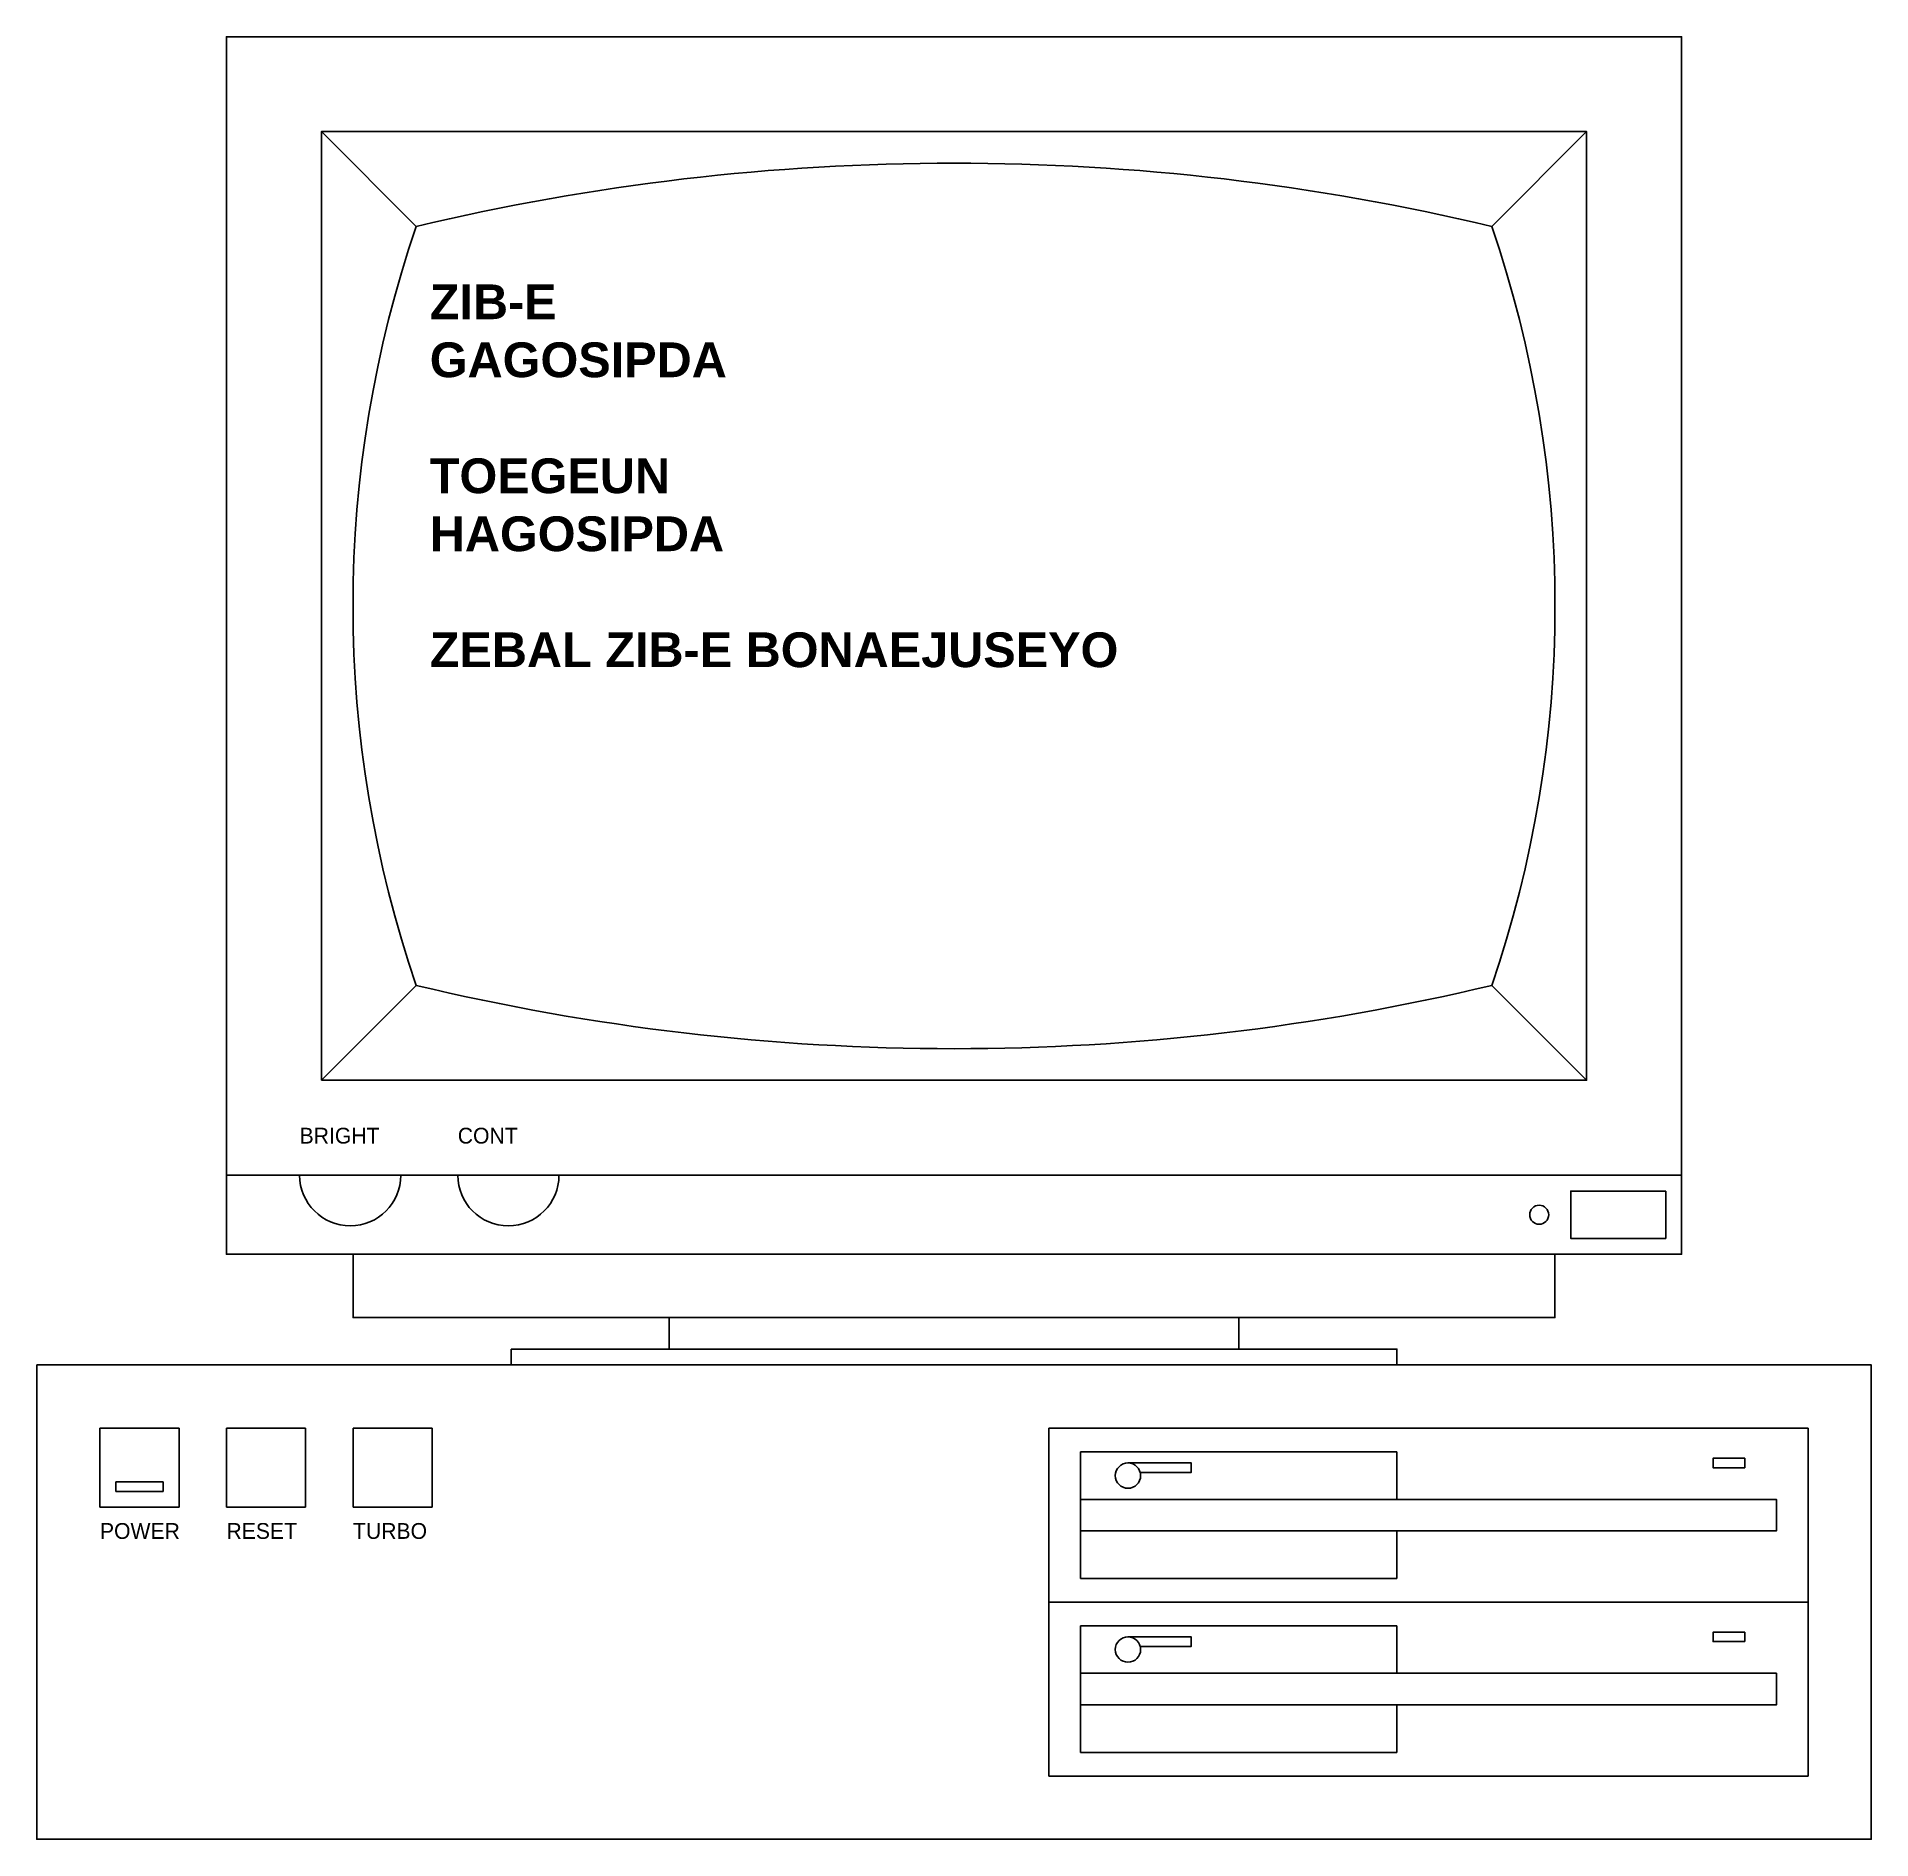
# Model space of a CAD drawing. Header units: millimetres. Extents: x -30 to 260, y -75 to 210.
import ezdxf

# ---------------------------------------------------------------- set-up
doc = ezdxf.new("R2010")
doc.units = ezdxf.units.MM

msp = doc.modelspace()

# ---------------------------------------------------------------- linework, layer by layer
for p, q in [((15, 195), (30, 180)), ((215, 195), (200, 180)), ((15, 45), (30, 60)), ((215, 45), (200, 60)), ((45, 0), (-30, 0)), ((185, 0), (260, 0)), ((-7.5, -10), (-20, -10)), ((-20, -10), (-20, -22.5)), ((-7.5, -22.5), (-7.5, -10)), ((12.5, -10), (0, -10)), ((0, -10), (0, -22.5)), ((12.5, -22.5), (12.5, -10)), ((32.5, -10), (20, -10)), ((20, -10), (20, -22.5)), ((32.5, -22.5), (32.5, -10)), ((130, -10), (250, -10)), ((130, -10), (130, -37.5)), ((250, -10), (250, -37.5)), ((135, -13.75), (185, -13.75)), ((135, -13.75), (135, -21.25)), ((185, -13.75), (185, -21.25)), ((-17.5, -18.5), (-10, -18.5)), ((-17.5, -18.5), (-17.5, -20)), ((-17.5, -20), (-10, -20)), ((-10, -20), (-10, -18.5)), ((-20, -22.5), (-7.5, -22.5)), ((0, -22.5), (12.5, -22.5)), ((20, -22.5), (32.5, -22.5)), ((190, -21.25), (135, -21.25)), ((135, -21.25), (135, -26.25)), ((135, -26.25), (135, -33.75)), ((185, -26.25), (185, -33.75)), ((190, -26.25), (245, -26.25)), ((185, -33.75), (135, -33.75)), ((130, -37.5), (250, -37.5)), ((130, -37.5), (130, -65)), ((250, -37.5), (250, -65)), ((135, -41.25), (185, -41.25)), ((135, -41.25), (135, -48.75)), ((185, -41.25), (185, -48.75)), ((190, -48.75), (135, -48.75)), ((135, -48.75), (135, -53.75)), ((135, -53.75), (135, -61.25)), ((185, -53.75), (185, -61.25)), ((190, -53.75), (245, -53.75)), ((185, -61.25), (135, -61.25)), ((250, -65), (130, -65))]:
    msp.add_line(p, q)
for points in [[(0, 30), (230, 30), (230, 210), (0, 210)], [(15, 45), (215, 45), (215, 195), (15, 195)], [(0, 30), (230, 30), (230, 17.5), (0, 17.5)], [(227.5, 27.5), (212.5, 27.5), (212.5, 20), (227.5, 20)], [(20, 17.5), (210, 17.5), (210, 7.5), (20, 7.5)], [(70, 7.5), (160, 7.5), (160, 2.5), (70, 2.5)], [(45, 2.5), (185, 2.5), (185, 0), (45, 0)], [(-30, 0), (260, 0), (260, -75), (-30, -75)], [(240, -16.25), (235, -16.25), (235, -14.75), (240, -14.75)], [(135, -21.25), (245, -21.25), (245, -26.25), (135, -26.25)], [(240, -43.75), (235, -43.75), (235, -42.25), (240, -42.25)], [(135, -48.75), (245, -48.75), (245, -53.75), (135, -53.75)]]:
    msp.add_lwpolyline(points, close=True)
for points in [[(142.5, -15.5), (152.5, -15.5), (152.5, -17), (144.44, -17)], [(142.5, -43), (152.5, -43), (152.5, -44.5), (144.44, -44.5)]]:
    msp.add_lwpolyline(points)
for centre, radius in [((207.5, 23.75), 1.5), ((142.5, -17.5), 2), ((142.5, -45), 2)]:
    msp.add_circle(centre, radius)
for centre, radius, start, end in [((115, -176.25), 366.25, 76.5803, 103.4197), ((205, 120), 185, 161.0754, 198.9246), ((25, 120), 185, 341.0754, 18.9246), ((115, 416.25), 366.25, 256.5803, 283.4197), ((19.56, 30), 8, 180, 0), ((44.56, 30), 8, 180, 0)]:
    msp.add_arc(centre, radius, start, end)

# ---------------------------------------------------------------- texts
for s, p in [('BRIGHT', (11.56, 35)), ('CONT', (36.56, 35)), ('POWER', (-20, -27.5)), ('RESET', (0, -27.5)), ('TURBO', (20, -27.5))]:
    msp.add_text(s, height=2.5).set_placement(p)
at = {"insert": (30, 180), "char_height": 5.5, "width": 170, "attachment_point": 1}
msp.add_mtext('{\\fArial|b1|i0|c0|p34;\\C3;\\P ZIB-E\\P GAGOSIPDA\\P\\P TOEGEUN\\P HAGOSIPDA\\P\\P ZEBAL ZIB-E BONAEJUSEYO}', dxfattribs=at)

doc.saveas('drawing.dxf')
